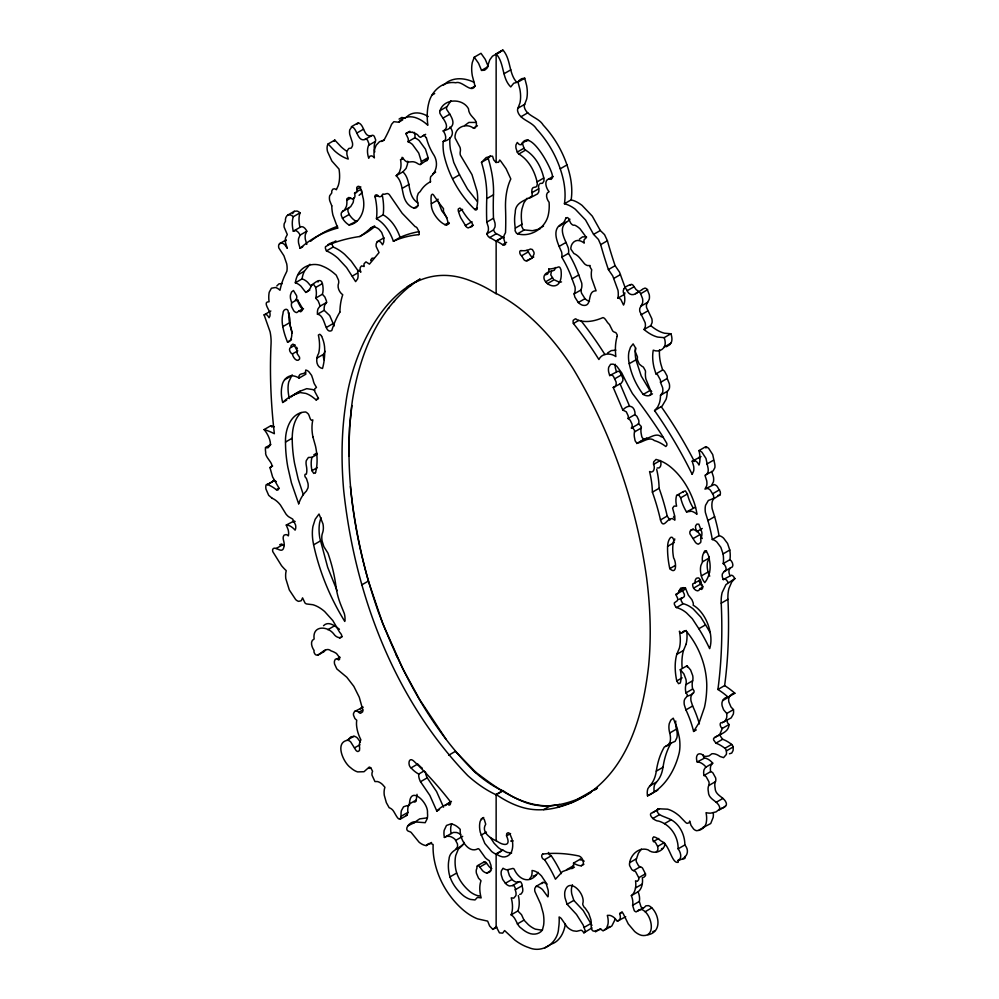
<?xml version="1.0" encoding="UTF-8"?>
<svg xmlns="http://www.w3.org/2000/svg" width="999" height="999" viewBox="0 0 999 999"><rect width="100%" height="100%" fill="white"/><g stroke="black" fill="none" stroke-linecap="round" stroke-linejoin="round"><path stroke-width="1.5" d="M503.933 237.6A58.117 33.554 60 0 0 502.859 237.063L496.141 240.946L496.141 293.806A145.617 84.066 60 0 0 471.753 281.281C398.201 250.861 352.834 345.404 345.716 404.046A402.135 232.18 60 0 0 343.681 490.322C354.745 594.343 394.318 699.45 467.769 775.599A108.966 62.912 60 0 0 496.141 794.804L502.859 790.908A108.966 62.912 60 0 1 474.488 771.703C429.857 727.522 400.399 669.917 378.284 611.75C354.757 544.243 342.532 471.441 352.447 400.162C359.79 353.933 378.883 305.107 419.992 279.033M729.47 753.783L731.73 753.059L733.029 750.624A10.527 6.081 60 0 0 733.054 747.027A2.66 1.536 60 0 0 731.618 744.392A36.076 20.829 60 0 0 722.652 739.26L715.921 743.144L713.673 740.034A3.696 2.135 60 0 1 713.723 738.224L719.655 734.727L722.327 728.408C720.104 727.547 718.805 721.565 722.327 722.614L725.024 721.241L726.585 718.019A15.41 8.904 60 0 0 726.735 713.486L723.576 709.752L722.177 706.006A9.765 5.632 60 0 1 722.027 702.447L722.639 700.624A18.619 10.752 60 0 1 728.146 697.102L734.889 693.269A69.605 40.185 60 0 0 724.637 685.589A547.377 316.034 60 0 0 727.934 599.313A45.142 26.061 60 0 1 728.87 588.661L731.693 582.055L734.889 578.571L733.341 576.298A3.996 2.31 60 0 0 731.468 575.224L723.201 579.582L722.389 577.047A8.229 4.745 60 0 1 722.364 573.938L723.963 571.653C727.984 571.228 725.749 564.91 723.201 563.586A31.918 18.432 60 0 0 723.064 553.908L720.853 547.352L716.882 542.032A10.614 6.131 60 0 0 713.423 539.835L712.299 539.522A122.777 70.879 60 0 0 707.904 520.579L705.406 512.537A21.154 12.213 60 0 1 705.569 505.257L708.353 500.462L713.461 498.526A6.181 3.571 60 0 0 713.461 495.379L710.364 490.147A6.531 3.771 60 0 0 707.442 488.449L704.969 489.098L706.705 485.701A14.523 8.392 60 0 0 706.705 480.744L704.969 475.337L707.03 474.2L708.116 471.578A11.176 6.456 60 0 0 708.029 467.969L705.981 458.466L701.997 452.272A7.817 4.52 60 0 0 698.975 450.586A27.81 16.059 60 0 1 698.963 465.059C698.014 462.674 694.929 458.928 692.207 461.163L693.668 466.258A15.335 8.854 60 0 1 693.668 470.916L692.207 474.313M706.318 474.562L713.149 470.879L714.847 467.694A11.176 6.456 60 0 0 714.76 464.085L712.712 454.582L708.728 448.401A7.817 4.52 60 0 0 705.694 446.703L698.975 450.586M298.664 503.783L291.446 482.917L287.837 467.207A128.784 74.363 60 0 1 285.502 442.07C284.99 429.62 290.859 412.25 305.569 411.988A4.92 2.847 60 0 1 307.305 413.087C310.027 414.135 309.54 422.227 312.849 419.905A43.007 24.825 60 0 0 312.887 436.825M303.334 494.73L298.164 479.033L294.555 463.324A128.784 74.363 60 0 1 292.232 438.186C292.295 429.046 294.23 419.031 301.149 412.5M403.246 158.229L400.562 159.778A25.637 14.798 60 0 1 400.686 168.269L399.375 172.29L396.191 175.749C404.87 184.003 400.099 197.927 409.54 205.607A11.426 6.593 60 0 0 413.998 208.042L415.971 207.879L417.432 206.556L418.156 204.233L417.42 201.436A15.297 8.829 60 0 1 417.27 196.266L418.306 193.294L420.229 191.508A69.231 39.972 60 0 1 430.507 181.768M396.191 175.749L402.909 171.865C411.588 180.12 406.818 194.043 416.258 201.723A11.426 6.593 60 0 0 417.744 202.859M348.826 456.343L349.513 427.485L351.86 405.619M726.922 719.655L727.497 722.789L729.045 724.537C728.721 732.504 720.029 734.053 714.672 737.399M635.489 887.936A26.074 15.047 60 0 1 631.368 895.678L631.967 897.339A14.723 8.504 60 0 1 632.592 905.319L634.278 910.663A3.534 2.035 60 0 0 636.251 911.875L639.123 909.739L641.62 909.515A7.555 4.358 60 0 1 644.405 911.1C652.022 916.707 656.106 937.699 641.683 935.389A19.618 11.326 60 0 1 634.652 931.493L628.259 923.925L623.039 913.261A3.347 1.936 60 0 0 621.39 912.324L619.68 913.598L620.192 915.546A8.616 4.97 60 0 1 620.242 918.231L619.442 920.204L617.32 921.128L614.922 918.356A11.901 6.868 60 0 0 609.74 915.359L607.33 915.371L607.767 917.219A20.417 11.788 60 0 1 608.004 924.112L606.643 928.083L603.096 930.906A8.404 4.845 60 0 0 599.987 929.207C595.367 930.818 591.445 934.003 591.108 925.574A17.832 10.302 60 0 0 590.871 919.629L588.698 913.311L585.064 907.916A2.585 1.486 60 0 1 584.153 907.254L582.879 904.869A3.759 2.173 60 0 1 582.779 903.608C585.913 893.581 568.456 875.923 564.822 891.87A19.268 11.126 60 0 0 565.034 897.864L567.095 904.27L576.498 914.435L583.179 925.012L585.364 931.243L583.916 932.829L582.567 931.105A3.996 2.31 60 0 0 581.031 930.219L576.673 931.293L573.239 930.831A17.008 9.815 60 0 1 567.245 927.134L561.188 918.406A9.628 5.557 60 0 0 559.128 916.945A61.239 35.352 60 0 1 558.616 927.996C558.054 942.769 542.694 953.72 528.733 947.576A52.91 30.544 60 0 1 514.76 940.009L504.607 930.569L502.659 933.141L499.45 932.866L496.141 926.51M642.332 877.584A23.589 13.624 60 0 1 642.245 884.078A26.074 15.047 60 0 1 638.099 891.807L638.698 893.456A14.723 8.504 60 0 1 639.323 901.435L640.996 906.78A3.534 2.035 60 0 0 642.981 907.991M565.334 924.112C564.123 932.317 559.902 941.245 551.523 944.067M693.593 731.455A72.153 41.658 60 0 0 685.938 709.889L684.315 704.857A13.674 7.892 60 0 1 684.315 700.237C684.814 697.215 689.959 696.228 685.913 692.919A19.056 11.001 60 0 1 685.913 684.64L686.151 683.491A12.65 7.305 60 0 0 685.976 679.482L683.878 673.888L680.307 669.655L687.025 665.771L690.609 670.004L692.707 675.611A12.65 7.305 60 0 1 692.869 679.607L692.644 680.756A19.056 11.001 60 0 0 692.644 689.035C697.24 692.931 690.209 695.117 687.262 696.278M522.252 143.107C530.756 129.196 551.935 168.856 552.397 175.787A5.507 3.172 60 0 1 552.385 177.859L551.136 179.37L549.1 178.796C543.456 180.344 546.241 188.599 549.1 191.733C544.68 193.219 546.878 199.65 549.1 202.298A51.598 29.795 60 0 1 548.538 213.699C546.441 227.435 531.106 237.812 517.569 233.791A2.685 1.548 60 0 1 516.296 232.967L515.072 230.732L515.297 228.134A46.191 26.673 60 0 1 515.222 212.887C514.897 201.823 526.011 200.637 531.918 196.066A8.292 4.795 60 0 0 531.992 192.645A8.379 4.833 60 0 1 532.242 188.724C533.004 186.139 536.913 188.461 537.1 185.127A7.867 4.545 60 0 0 537.062 181.893C534.565 170.929 528.683 160.002 518.856 153.996A3.147 1.823 60 0 1 517.282 152.085L516.021 148.289A9.94 5.732 60 0 1 516.021 144.805L517.27 142.457L519.205 144.493L521.153 144.743L522.252 143.107L527.634 139.997M656.068 852.372L657.704 850.236A8.417 4.858 60 0 0 657.829 847.477L657.642 846.44L664.36 842.557L664.547 843.593A8.417 4.858 60 0 1 664.422 846.353C661.35 852.284 653.271 854.295 648.051 849.824C639.023 846.702 630.631 854.595 629.545 863.286A5.919 3.422 60 0 0 629.67 865.696L631.768 869.542A4.058 2.335 60 0 0 633.541 870.616A5.282 3.047 60 0 1 635.764 871.927L638.736 877.721A5.619 3.247 60 0 1 638.736 879.595L637.362 881.293L635.526 880.818A23.589 13.624 60 0 1 635.526 887.961L642.245 884.078M641.333 849.125L638.373 853.296L636.276 859.402A5.919 3.422 60 0 0 636.388 861.812L638.486 865.658A4.058 2.335 60 0 0 640.272 866.745A5.282 3.047 60 0 1 642.494 868.044L645.466 873.838A5.619 3.247 60 0 1 645.454 875.711L643.656 877.459M675.811 594.505L677.946 593.394A11.326 6.543 60 0 0 679.158 590.821L680.694 588.124L683.416 587.649A7.293 4.208 60 0 1 685.776 588.886L688.311 595.104L691.957 599.762L693.194 602.909A6.244 3.609 60 0 1 693.181 605.257A21.079 12.163 60 0 1 697.414 608.279C704.37 614.597 708.491 623.538 710.252 632.667A36.501 21.066 60 0 1 710.127 646.952L709.627 648.626A108.516 62.65 60 0 0 698.825 628.733L692.27 618.668L686.475 612.837A28.159 16.259 60 0 0 678.371 608.166L675.961 607.267L674.45 604.545A4.146 2.398 60 0 1 674.375 602.822L677.497 600.586A5.557 3.209 60 0 0 677.547 598.026L675.811 594.505L684.665 589.522A11.326 6.543 60 0 0 685.589 587.936M686.113 644.193L683.491 650.474A60.527 34.94 60 0 0 682.092 667.469M320.954 517.619L319.63 522.627A48.701 28.122 60 0 0 319.742 537.687L327.684 567.332L337.05 590.659M702.522 587.25L699.837 588.798C698.476 593.468 692.931 589.085 692.769 585.901A4.583 2.647 60 0 1 692.794 583.866L700.586 579.895M474.712 209.403A2.685 1.548 60 0 0 475.986 210.04L477.197 209.203L476.985 206.368A46.191 26.673 60 0 0 477.06 191.209L471.978 174.613L460.364 155.107A8.292 4.795 60 0 1 460.277 151.598A8.379 4.833 60 0 0 460.039 147.39L455.169 138.174A7.867 4.545 60 0 1 455.219 134.99C456.518 126.536 466.82 123.014 473.414 128.109A3.147 1.823 60 0 0 475 128.022L476.261 125.687A9.94 5.732 60 0 0 476.261 122.203C474.45 117.457 468.818 115.559 468.456 108.704C462.537 97.84 443.331 98.377 439.872 111.176A5.507 3.172 60 0 0 439.897 113.274C442.357 118.357 451.248 126.823 443.181 130.944C445.404 133.579 447.589 140.01 443.181 141.496A51.598 29.795 60 0 0 443.731 153.534C448.101 174.575 459.328 194.418 474.712 209.403L477.397 207.842M450.899 100.712L446.603 107.293A5.507 3.172 60 0 0 446.615 109.39C452.422 118.019 458.716 126.823 443.181 130.944M418.881 234.653L419.093 234.016A5.844 3.372 60 0 0 419.018 231.593L416.908 227.672A3.996 2.31 60 0 0 415.097 226.623L402.16 213.249L389.31 194.58A4.558 2.622 60 0 0 387.537 193.556L385.989 193.744A8.716 5.032 60 0 1 382.879 193.993L381.755 196.266L379.62 196.753A5.719 3.297 60 0 1 377.11 195.292A2.048 1.186 60 0 0 376.223 194.768L375.137 195.379A2.985 1.723 60 0 0 375.1 196.903A59.977 34.628 60 0 1 376.436 218.706C384.84 223.526 390.247 232.28 393.381 241.221A226.748 130.919 60 0 1 418.881 234.628M657.642 846.44L655.494 842.569A3.946 2.273 60 0 0 653.771 841.595L652.809 840.047A4.558 2.635 60 0 1 652.797 837.961L653.733 836.825L655.769 837.499A25.837 14.91 60 0 1 661.226 841.158C669.455 843.656 671.503 863.898 678.159 862.324A3.809 2.198 60 0 0 678.134 860.314C682.692 858.441 680.431 851.797 678.134 848.825C678.358 836.588 670.491 824.55 658.566 821.066C654.582 821.315 646.553 813.748 652.709 812.574L659.415 808.815L667.644 809.19A33.691 19.456 60 0 1 679.432 816.021L685.564 822.352A4.096 2.373 60 0 0 687.25 823.351L689.098 822.764L689.697 821.041L691.021 825.399L693.593 828.995A6.756 3.896 60 0 0 696.64 830.693C701.648 830.469 706.281 826.548 706.468 821.19A24.813 14.323 60 0 0 706.418 814.922L706.043 812.674A35.976 20.779 60 0 0 710.751 813.136L716.071 811.887L719.492 809.178A5.257 3.034 60 0 0 719.542 806.83C717.494 800.599 708.391 799.625 708.378 791.745A12.275 7.093 60 0 1 708.291 786.85L708.978 784.764A7.305 4.221 60 0 0 708.89 781.717L706.218 776.81A4.995 2.885 60 0 0 703.945 775.511A13.024 7.517 60 0 1 704.12 769.555L705.519 767.382L712.724 763.149L712.025 762.374A13.536 7.817 60 0 0 704.607 758.079L697.19 761.95L696.753 760.389A9.54 5.507 60 0 1 696.765 756.168C697.577 752.472 702.247 753.546 703.808 756.068A18.082 10.44 60 0 0 706.156 756.418L709.003 755.906L711.9 753.745A17.632 10.177 60 0 1 720.029 756.48L723.576 757.629L726.31 754.507A10.527 6.081 60 0 0 726.335 750.911A2.66 1.536 60 0 0 724.899 748.276A36.076 20.829 60 0 0 715.921 743.144M719.692 809.003L723.763 807.504L726.223 805.306A5.257 3.034 60 0 0 726.261 802.959C724.213 796.715 715.109 795.753 715.097 787.861A12.275 7.093 60 0 1 715.022 782.979L715.696 780.881A7.305 4.221 60 0 0 715.609 777.834L712.936 772.939A4.995 2.885 60 0 0 710.664 771.628L703.945 775.511M680.307 669.655A30.37 17.532 60 0 1 680.307 682.991L678.533 683.678L676.76 680.956A60.527 34.94 60 0 1 676.773 654.357L679.395 648.076A43.007 24.825 60 0 0 679.432 631.193C680.918 636.288 682.442 630.606 684.964 630.769A4.92 2.847 60 0 1 686.713 631.693C699.025 646.49 706.355 665.646 706.78 684.939A128.784 74.363 60 0 1 704.445 707.392L699.275 722.377L693.618 731.455L696.303 729.907M290.934 339.285L291.258 338.274A21.653 12.5 60 0 0 291.396 329.483L289.772 323.901A18.057 10.427 60 0 0 288.674 313.936L288.311 312.987C288.848 307.38 282.717 308.516 282.954 313.811A30.832 17.795 60 0 0 282.804 326.648A52.31 30.207 60 0 0 287.475 342.008L291.521 339.672M417.02 794.33L416.221 800.037A3.759 2.173 60 0 1 416.121 801.173L414.847 802.097A2.585 1.486 60 0 1 413.936 801.697M321.628 336.313L320.529 334.802A2.385 1.374 60 0 0 319.555 334.315L318.381 335.065A43.207 24.95 60 0 1 318.656 353.359C315.584 358.216 315.709 367.145 322.502 368.494A84.191 48.614 60 0 0 324.675 348.726A23.851 13.774 60 0 0 321.653 336.313M324.912 351.161L323.251 356.119L323.913 359.715M547.165 884.065A13.961 8.067 60 0 0 544.03 882.567L543.019 882.354L536.288 886.238L534.902 888.173A7.892 4.558 60 0 0 534.902 891.483L540.659 904.033L543.269 913.486A38.187 22.04 60 0 1 543.618 925.174L542.407 930.044C539.323 934.315 533.316 935.126 528.708 933.054A24.925 14.386 60 0 1 521.69 928.595C516.321 925.399 516.533 918.006 511.126 914.847L511.525 913.723A30.445 17.582 60 0 0 511.251 897.839L513.748 898.163L515.834 895.678A9.478 5.47 60 0 0 515.934 892.269L515.272 889.722A3.172 1.823 60 0 0 515.309 888.248L514.31 886.213A2.173 1.261 60 0 0 513.161 885.476L509.715 886.001A9.003 5.195 60 0 1 505.931 883.903L502.697 879.47L501.261 874.924A11.476 6.631 60 0 1 501.386 870.841L503.046 868.243A14.161 8.167 60 0 0 507.08 869.879L512.937 868.431A2.897 1.673 60 0 1 514.185 869.155C518.943 879.957 529.857 884.552 537.837 872.989A16.908 9.765 60 0 0 538.111 872.339M511.126 914.847L517.844 910.963L518.256 909.839A30.445 17.582 60 0 0 518.356 895.554M402.722 119.88L398.688 122.215L393.843 121.691L391.596 124.263A310.227 179.108 60 0 1 383.878 140.31L379.52 141.658L376.161 145.23L374.288 149.962A23.826 13.761 60 0 0 374.388 157.904L373.239 156.743A4.908 2.835 60 0 0 371.428 155.869L369.88 156.181L368.731 158.292L368.044 155.819A18.894 10.902 60 0 1 368.044 146.915L369.031 143.968L367.532 140.147A2.985 1.723 60 0 0 365.846 139.136C358.666 142.607 357.517 132.093 354.033 128.234A5.607 3.234 60 0 0 351.873 126.848L349.75 129.845A13.287 7.68 60 0 0 349.75 134.39L352.447 142.77A9.153 5.282 60 0 1 352.447 145.904L351.348 148.052L348.751 148.501L347.165 150.924A11.189 6.456 60 0 0 346.965 154.745L348.214 159.041A38.212 22.065 60 0 1 334.54 150.837L328.097 143.956L334.815 140.085L341.258 146.953A38.212 22.065 60 0 0 346.366 150.974M374.775 151.935A18.894 10.902 60 0 1 374.775 143.044L375.749 140.085L374.25 136.276A2.985 1.723 60 0 0 372.565 135.252L364.897 139.423M572.439 884.752L571.54 887.986A19.268 11.126 60 0 0 571.765 893.98L573.813 900.386L583.229 910.551L591.957 925.399M451.748 823.663L450.886 826.485A19.53 11.276 60 0 0 450.824 831.68L451.136 833.566L444.405 837.449L444.093 835.564A19.53 11.276 60 0 1 444.168 830.369L446.478 825.461L450.799 823.925A16.658 9.615 60 0 1 460.239 829.37A16.908 9.765 60 0 0 461.163 836.837C463.161 843.755 470.254 853.196 478.096 848.663A2.897 1.673 60 0 1 479.333 849.387L485.202 857.604A14.161 8.167 60 0 0 489.235 860.626L490.896 865.122A11.476 6.631 60 0 1 491.021 869.355L489.585 872.252L486.351 872.951A9.003 5.195 60 0 1 482.554 870.666L479.108 866.17A2.173 1.261 60 0 0 477.972 865.584L476.96 866.458A3.172 1.823 60 0 0 477.01 867.994L476.336 869.754A9.478 5.47 60 0 0 476.436 873.288L478.521 878.171L481.031 880.743A30.445 17.582 60 0 0 480.756 896.303L481.156 897.901L477.46 897.377L475.012 899.949L470.579 899.437A24.925 14.386 60 0 1 463.561 895.791C455.994 889.535 449.762 880.668 448.663 870.716A38.187 22.04 60 0 1 449.001 859.415C449.313 850.261 459.715 848.85 464.098 843.193A7.892 4.558 60 0 0 464.248 842.457M332.38 242.37L332.23 242.769A4.57 2.647 60 0 0 332.23 244.83L333.167 247.028A40.759 23.539 60 0 1 344.68 254.37L351.236 261.114L358.379 271.228M483.691 862.574L484.69 861.7A2.173 1.261 60 0 1 485.839 862.287L489.285 866.782A9.003 5.195 60 0 0 491.808 868.606M315.509 472.739L313.736 473.414L311.975 470.691A30.37 17.532 60 0 1 311.975 457.355L317.345 454.245M409.403 805.057L408.129 805.981A2.585 1.486 60 0 1 407.217 805.581L403.571 806.78L401.411 810.601A17.832 10.302 60 0 0 401.173 816.258C399.15 824.662 394.88 811.762 392.282 809.64A8.404 4.845 60 0 0 389.185 807.754L386.351 802.659L384.278 795.279A20.417 11.788 60 0 1 384.515 788.673L384.94 787.312L382.542 784.54A11.901 6.868 60 0 0 377.347 781.543L374.95 781.555L372.04 775.274A8.616 4.97 60 0 1 372.09 772.652L372.59 771.29L370.891 768.044A3.347 1.936 60 0 0 369.23 767.07L364.023 771.715L357.63 771.902A19.618 11.326 60 0 1 350.599 767.669C343.231 762.549 334.328 742.045 347.864 740.247A7.555 4.358 60 0 1 350.661 741.882L356.019 750.436A3.534 2.035 60 0 0 358.004 751.51L359.465 750.574L359.665 748.101A14.723 8.504 60 0 1 360.302 740.846L360.926 739.872A26.074 15.047 60 0 1 356.793 727.384A23.589 13.624 60 0 1 356.755 720.229L354.92 718.581L353.546 715.296A5.619 3.247 60 0 1 353.534 713.411L354.608 711.45L363.236 707.167M334.253 141.234L334.815 140.085M516.658 82.23C508.541 73.127 511.101 59.203 502.859 49.95L496.141 53.834C504.657 63.324 501.635 78.009 510.751 86.938L513.723 83.242L518.006 82.093L519.942 89.51A36.938 21.329 60 0 1 519.942 102.984L517.757 108.754A6.294 3.634 60 0 0 517.619 111.014C519.755 120.142 532.042 121.229 536.538 129.033C549.974 143.506 559.49 161.701 563.611 181.031A65.909 38.049 60 0 1 564.423 203.746L567.107 204.57A34.091 19.68 60 0 1 575.312 209.241L585.576 220.03L593.581 234.39L598.426 239.448L600.686 244.63A310.227 179.108 60 0 0 608.391 269.58L612.749 275.961L617.994 290.322A23.826 13.761 60 0 1 617.894 298.139L619.043 298.314A4.908 2.835 60 0 1 620.841 299.513L623.538 305.045L624.238 303.384A18.894 10.902 60 0 0 624.225 294.48C620.928 289.073 626.423 285.564 631.468 284.428A2.985 1.723 60 0 1 633.154 285.352L636.101 289.61L638.486 291.258M519.293 80.32L521.753 78.671L524.725 78.209L526.66 85.627A36.938 21.329 60 0 1 526.66 99.113L524.475 104.87A6.294 3.634 60 0 0 524.338 107.143C526.473 116.259 538.761 117.345 543.256 125.15C556.693 139.623 566.208 157.83 570.329 177.148A65.909 38.049 60 0 1 571.141 199.862L564.423 203.746M360.427 708.915L361.738 707.317M730.843 694.904A18.619 10.752 60 0 0 729.395 696.79L728.746 698.576A9.765 5.632 60 0 0 728.908 702.122L730.993 706.992L733.466 709.602A15.41 8.904 60 0 1 733.316 714.135L731.168 717.894L722.327 722.614M585.963 795.341C566.895 804.907 543.631 810.164 523.214 801.548A108.554 62.675 60 0 1 502.859 790.559L496.141 794.442L496.141 840.846C489.96 837.936 480.919 831.867 485.726 824.212L484.24 819.342A3.172 1.836 60 0 0 482.417 818.256L480.219 821.141A24.063 13.899 60 0 0 480.232 832.142L484.852 843.493L491.633 851.473A18.444 10.652 60 0 0 496.141 854.195L501.523 851.098M305.781 292.445A29.133 16.821 60 0 0 311.551 285.052L313.636 284.378L315.684 287.462A21.928 12.662 60 0 1 315.672 298.127L318.169 300.936L319.68 304.757L319.88 306.293L318.082 308.753A15.422 8.904 60 0 0 317.47 314.21C325.811 315.284 324.338 334.54 331.793 330.519A161.413 93.194 60 0 1 339.885 312.1M652.397 492.17A161.413 93.194 60 0 1 660.476 519.942C664.085 531.468 668.056 513.536 674.812 520.167A15.422 8.904 60 0 0 674.188 513.998L672.602 508.166L674.1 506.093L676.598 506.156A21.928 12.662 60 0 1 676.598 495.492L678.646 494.767L680.694 497.852A29.133 16.821 60 0 0 686.5 511.9L691.408 511.238A14.585 8.417 60 0 1 696.952 514.323A43.244 24.975 60 0 0 694.542 503.733C689.697 489.285 681.53 475.512 669.405 466.034A41.633 24.038 60 0 0 658.816 460.252L656.043 459.428L653.796 461.713A8.841 5.107 60 0 0 653.583 464.398C655.294 467.295 653.933 473.913 649.55 471.54A78.284 45.205 60 0 1 652.372 492.17L659.115 488.299A161.413 93.194 60 0 1 667.207 516.058L669.892 520.117M683.116 492.345A21.928 12.662 60 0 1 683.328 491.608L685.364 490.884L687.412 493.968A29.133 16.821 60 0 0 693.219 508.016M292.582 213.574L294.305 211.301L297.003 211.039A7.817 4.52 60 0 1 300.025 212.837A27.81 16.059 60 0 0 300.037 227.322L293.306 231.206A27.81 16.059 60 0 1 293.306 216.721A7.817 4.52 60 0 0 290.272 214.922C286.663 213.861 284.915 218.306 285.489 221.204L284.24 223.639A11.176 6.456 60 0 0 284.153 227.16L287.3 234.54L285.564 237.937A14.523 8.392 60 0 0 285.564 242.907L287.3 248.314L284.84 244.817A6.531 3.771 60 0 0 281.905 243.119L279.97 243.394L278.821 244.78A6.181 3.571 60 0 0 278.821 247.939L283.928 255.769L286.701 263.786A21.154 12.213 60 0 1 286.863 271.241L284.378 276.411A122.777 70.879 60 0 0 279.982 290.272L278.846 289.273A10.614 6.131 60 0 0 275.399 287.5L271.428 288.224L269.218 292.232A31.918 18.432 60 0 0 269.081 301.748C262.4 301.636 269.343 309.727 269.917 313.074A8.229 4.745 60 0 1 269.88 316.146L269.081 317.744L267.532 315.484A3.996 2.31 60 0 0 265.659 314.41L264.111 314.885L270.117 331.905A45.142 26.061 60 0 1 271.066 343.656A547.377 316.034 60 0 0 274.363 433.741A69.605 40.185 60 0 0 264.111 429.595L270.841 425.711A69.605 40.185 60 0 1 274.226 426.798M426.361 137.825L423.963 135.102L420.629 137.325A4.421 2.547 60 0 1 419.006 136.476L417.52 134.74A17.92 10.352 60 0 0 412.212 132.293M565.921 218.057C569.23 215.509 569.38 222.914 571.653 224.163A4.421 2.547 60 0 0 573.276 225.187L574.75 225.175A17.92 10.352 60 0 1 580.057 228.846L586.438 237.5L584.153 239.698A7.642 4.408 60 0 0 584.24 243.107A14.685 8.479 60 0 0 579.807 240.759C575.349 239.186 571.278 243.244 570.904 247.527A4.933 2.847 60 0 0 570.941 249.226L573.901 253.509A14.198 8.192 60 0 1 580.082 258.329L584.577 263.873A8.816 5.095 60 0 0 587.499 265.559L590.172 265.547A3.659 2.11 60 0 0 590.247 267.395L591.72 269.805A25.637 14.798 60 0 0 591.595 278.134L596.091 290.809C586.276 290.734 593.131 307.267 582.742 305.257A11.426 6.593 60 0 1 578.284 302.535L574.85 297.09L574.113 293.931L574.862 291.983A15.297 8.829 60 0 0 575.012 286.988L572.052 278.821A69.231 39.972 60 0 0 561.775 257.205A13.087 7.555 60 0 0 561.575 251.898C556.967 241.87 549.65 226.373 566.033 222.34C557.792 229.37 565.596 240.085 568.294 248.014A13.087 7.555 60 0 1 568.481 253.334A69.231 39.972 60 0 1 578.746 274.937L581.73 283.104A15.297 8.829 60 0 1 581.58 288.099L580.844 290.047L581.568 293.207L585.002 298.664A11.426 6.593 60 0 0 589.46 301.373M408.991 804.507L408.129 806.717A17.832 10.302 60 0 0 407.892 812.387L407.08 815.221L400.362 819.093M474.275 57.193L478.546 63.274L481.53 70.417L488.249 66.533L485.277 59.391L480.994 53.309L474.275 57.193L472.34 62.375A36.938 21.329 60 0 0 472.34 75.862L474.525 84.141A6.294 3.634 60 0 1 474.662 86.563C470.891 93.269 461.925 80.332 455.744 82.742C442.769 80.744 431.243 91.259 428.671 103.471A65.909 38.049 60 0 0 427.859 125.25L425.162 122.964A34.091 19.68 60 0 0 416.958 118.169C410.801 115.509 402.872 116.621 398.688 122.215M539.173 184.428L538.961 184.84A8.379 4.833 60 0 0 538.723 188.774A8.292 4.795 60 0 1 538.636 192.195L537.512 193.906L529.47 198.202M413.773 822.876L419.667 818.88L427.06 817.894M591.957 927.896L583.916 932.829M624.25 288.374L624.75 288.311A2.985 1.723 60 0 1 626.435 289.235C628.87 296.204 634.215 295.692 638.249 291.97A5.607 3.234 60 0 1 640.396 293.082L642.532 298.526A13.287 7.68 60 0 1 642.532 303.084L639.822 308.341A9.153 5.282 60 0 0 639.822 311.476L645.117 322.602A11.189 6.456 60 0 1 645.317 326.648L644.068 329.508A38.212 22.065 60 0 0 657.742 337.088L664.185 337.65L670.903 333.778L671.465 335.577A12.288 7.093 60 0 1 671.465 342.033L669.592 344.817L666.233 346.778M527.022 198.277L523.876 202.909L521.94 209.003A46.191 26.673 60 0 0 522.015 224.251L521.678 226.224L523.014 229.083A2.685 1.548 60 0 0 524.288 229.92L532.517 230.707L539.935 228.871M328.097 143.956L327.535 145.117A12.288 7.093 60 0 0 327.535 151.573L331.843 160.989L339.023 169.093A41.646 24.038 60 0 1 338.236 185.639L336.363 189.748A4.87 2.81 60 0 0 334.515 188.799L332.929 189.098L331.93 190.584A7.118 4.108 60 0 0 331.78 192.919L329.695 195.742A11.501 6.643 60 0 0 329.695 200.612L331.78 205.856M692.17 474.325A273.689 158.017 60 0 0 654.582 410.639L657.729 406.98L659.377 403.184A37.8 21.828 60 0 0 660.501 395.292L662.587 392.457A11.501 6.643 60 0 0 662.587 387.587L660.501 382.355A7.118 4.108 60 0 0 660.339 379.845L657.754 375.075A4.87 2.81 60 0 0 655.918 373.888L654.045 367.62A41.646 24.038 60 0 1 653.271 350.174C657.454 352.135 663.074 350.399 664.747 345.916A12.288 7.093 60 0 0 664.747 339.46L664.185 337.65M541.845 883.64L543.019 882.354M713.885 497.814L712.299 501.386A21.154 12.213 60 0 0 712.137 508.653L714.622 516.695A122.777 70.879 60 0 1 719.018 535.639L720.154 535.951A10.614 6.131 60 0 1 723.601 538.161L727.572 543.468L729.782 550.024A31.918 18.432 60 0 1 729.919 559.702C732.479 561.026 734.702 567.345 730.681 567.782L723.963 571.653M394.593 300.999L393.643 302.123M298.926 311.039L296.778 312.587A4.945 2.847 60 0 1 293.768 310.814L291.658 306.78A7.155 4.133 60 0 1 291.683 302.822L290.547 298.751A13.399 7.73 60 0 1 290.472 294.967L291.496 292.07L293.456 290.497L296.616 295.716A6.668 3.846 60 0 1 296.603 298.514L295.404 300.15A7.567 4.371 60 0 1 298.863 302.16L302.322 308.067A5.42 3.122 60 0 1 302.285 310.402L300.699 311.788L298.926 311.039L302.959 308.716M309.79 290.072L305.756 292.395L300.874 286.114A14.585 8.417 60 0 0 295.329 282.792A43.244 24.975 60 0 1 297.727 274.975C301.91 265.522 313.773 261.95 322.877 266.321A41.633 24.038 60 0 1 333.454 272.764L336.238 275.15L338.486 280.02A8.841 5.107 60 0 1 338.686 282.942C336.913 287.1 339.198 292.257 342.732 294.755A78.284 45.205 60 0 0 339.897 312.113M295.329 282.792L302.048 278.908A43.244 24.975 60 0 1 304.458 271.104L309.99 264.285M713.086 499.263L720.179 494.642A6.181 3.571 60 0 0 720.179 491.496L717.095 486.263A6.531 3.771 60 0 0 714.16 484.565L706.318 488.324M357.093 124.176L358.604 122.977A5.607 3.234 60 0 1 360.751 124.351C364.31 127.884 364.81 137.837 371.628 135.539M305.719 372.377A6.244 3.609 60 0 0 305.819 374.2L299.101 378.084A21.079 12.163 60 0 0 294.867 376.223C288.511 374.013 282.867 379.807 282.03 385.776A36.501 21.066 60 0 0 282.143 400.212L282.655 402.472L286.688 400.137M292.17 374.8L288.748 381.905A36.501 21.066 60 0 0 288.873 396.328L289.373 398.589M470.679 226.723L468.281 227.922A4.833 2.785 60 0 1 466.196 226.723L460.751 217.794A28.022 16.171 60 0 1 458.566 211.688L458.329 210.939A4.058 2.335 60 0 1 458.366 208.916L459.915 208.042L461.888 209.815A36.963 21.341 60 0 0 470.529 221.416C472.564 222.128 473.838 227.497 470.679 226.723L473.364 225.175M496.141 53.834L496.141 162.625L493.756 159.915L492.557 156.206L491.408 156.181L486.188 157.555L481.468 162.362L488.186 158.479L490.309 155.669M631.43 428.059L632.055 426.748A6.631 3.821 60 0 0 631.98 423.951L630.157 420.167L628.096 418.519A6.481 3.734 60 0 0 628.121 415.709L626.298 411.813L622.827 410.065L613.236 387.462L621.228 383.291L622.764 380.869A8.716 5.032 60 0 0 622.764 377.947L620.079 372.352A4.408 2.547 60 0 0 618.081 371.203L609.677 375.549L608.616 371.728A12.662 7.318 60 0 1 608.741 367.157L610.601 364.273L613.086 364.16A11.114 6.419 60 0 1 616.883 366.333L621.74 372.902A211.239 121.953 60 0 0 632.454 393.556A383.891 221.641 60 0 1 661.75 434.902L666.77 443.319A4.57 2.647 60 0 1 666.77 445.392L665.834 446.516A40.759 23.539 60 0 0 654.32 440.559C647.34 434.24 635.901 449.962 634.677 438.499A13.974 8.067 60 0 1 634.527 431.918A3.197 1.848 60 0 0 634.452 430.294L632.854 427.959L631.43 428.059L638.786 423.863L641.183 426.411A3.197 1.848 60 0 1 641.246 428.034A13.974 8.067 60 0 0 641.395 434.615C642.632 446.078 654.058 430.357 661.051 436.675A40.759 23.539 60 0 1 663.324 437.425M638.161 424.175L638.773 422.877A6.631 3.821 60 0 0 638.698 420.079L636.887 416.283L634.815 414.635L628.096 418.519M706.655 551.061L703.608 553.159A18.057 10.427 60 0 0 702.522 561.85L700.873 565.546A21.653 12.5 60 0 0 701.011 574.5L701.348 575.899A10.402 6.006 60 0 0 704.77 582.604A52.31 30.207 60 0 0 709.465 572.627M276.773 285.989L279.008 283.828L282.118 283.616M388.486 308.441L389.048 307.605M415.084 821.827C410.052 821.203 402.51 830.144 409.715 831.668A3.996 2.31 60 0 1 411.251 832.554L419.043 842.157A17.008 9.815 60 0 0 425.037 845.379L426.198 845.579L428.546 843.631L431.081 843.631A9.628 5.557 60 0 1 433.154 844.567A61.239 35.352 60 0 0 433.666 856.205C436.613 877.06 447.589 896.602 463.548 910.289A52.91 30.544 60 0 0 477.522 918.855L487.662 921.128L489.622 925.961L492.819 929.382L496.853 927.047M300.025 227.322C302.747 225.087 305.819 228.846 306.793 231.231L300.062 235.115L298.601 238.511A15.335 8.854 60 0 0 298.601 243.169L300.062 248.252L302.759 246.703M306.793 231.231L305.332 234.628A15.335 8.854 60 0 0 305.332 239.285L306.793 244.38M630.232 285.202L630.968 284.503M644.068 329.508L650.786 325.624L652.035 322.764A11.189 6.456 60 0 0 651.835 318.718L646.553 307.592A9.153 5.282 60 0 1 646.553 304.458L649.25 299.2A13.287 7.68 60 0 0 649.25 294.643L647.127 289.198A5.607 3.234 60 0 0 644.967 288.099L642.432 289.198M696.877 531.58A7.567 4.371 60 0 0 693.406 529.595L691.358 529.845L689.959 531.518A5.42 3.122 60 0 0 689.997 533.891L695.491 542.432A4.945 2.847 60 0 0 698.501 544.143L700.624 542.532A7.155 4.133 60 0 0 700.599 538.561L701.735 535.801A13.399 7.73 60 0 0 701.798 532.105L698.825 524.188L696.852 524.113L695.666 525.761A6.668 3.846 60 0 0 695.679 528.571L696.877 531.58L702.26 528.483M518.294 81.556L518.768 80.907M673.376 517.307L674.55 515.959M279.695 544.742L281.606 543.98L284.041 545.579M348.901 738.848L351.036 736.75L354.595 736.363A7.555 4.358 60 0 1 357.38 737.999L360.389 742.032M295.155 521.49A13.536 7.817 60 0 0 293.706 521.203L286.276 525.062L288.162 529.745A13.024 7.517 60 0 1 288.336 535.914A4.995 2.885 60 0 0 286.064 534.59L284.141 535.102L283.391 536.413A7.305 4.221 60 0 0 283.304 539.348L283.978 542.232A12.275 7.093 60 0 1 283.903 547.027C282.305 554.994 275.262 545.054 272.739 549.225A5.257 3.034 60 0 0 272.777 551.623L281.531 565.684A35.976 20.779 60 0 0 286.238 570.654L285.851 572.464A24.813 14.323 60 0 0 285.814 578.683L289.298 589.934L295.642 599.525A6.756 3.896 60 0 0 298.676 601.348L301.261 600.724L302.572 597.877L305.02 603.021A4.096 2.373 60 0 0 306.705 603.97L312.849 604.72A33.691 19.456 60 0 1 324.638 611.513L332.854 620.629L339.573 632.13C345.829 638.723 337.262 639.547 333.703 633.865C327.285 625.674 312.113 625.299 314.136 639.023C309.59 640.908 311.85 647.552 314.136 650.511A3.809 2.198 60 0 0 314.123 652.497C317.557 661.188 324.126 644.842 331.056 650.898A25.837 14.91 60 0 1 336.513 653.521L339.485 657.429A4.558 2.635 60 0 1 339.473 659.49L338.511 659.939A3.946 2.273 60 0 0 336.788 658.915L335.314 659.24L334.453 661.126A8.417 4.858 60 0 0 334.578 664.035L336.825 668.93L346.803 677.235L353.833 686.35L359.265 697.227L362.724 709.59A5.919 3.422 60 0 1 362.612 711.862L360.514 713.286A4.058 2.335 60 0 1 358.728 712.312A5.282 3.047 60 0 0 356.506 711.051L355.02 711.201M323.339 651.76L325.624 649.949M330.532 244.031A383.891 221.641 60 0 1 359.815 236.488A211.239 121.953 60 0 0 370.542 228.222L372.739 227.085L375.399 227.26A11.114 6.419 60 0 1 379.195 229.458L381.68 232.455L383.529 237.475A12.662 7.318 60 0 1 383.666 242.195L382.592 244.792L380.919 242.395A4.408 2.547 60 0 0 378.921 241.234L377.247 241.696L376.236 243.719A8.716 5.032 60 0 0 376.236 246.653L379.033 252.597L369.455 264.123L365.984 261.875L364.148 263.649A6.481 3.734 60 0 0 364.185 266.496L361.513 265.909L360.302 267.457A6.631 3.821 60 0 0 360.227 270.167L360.839 272.19L359.028 270.279L357.817 270.929A3.197 1.848 60 0 0 357.754 272.477A13.974 8.067 60 0 1 357.605 278.883L355.619 281.631L346.578 267.57L337.949 258.254A40.759 23.539 60 0 0 326.436 250.899L325.512 248.714A4.57 2.647 60 0 1 325.512 246.653L335.901 240.909M383.529 238.361L383.966 237.812L377.247 241.696M313.823 454.82L316.783 453.109M644.105 907.691L645.854 905.856L648.339 905.631A7.555 4.358 60 0 1 651.136 907.229C659.39 914.547 662.162 932.017 647.964 934.827M579.358 239.248L582.467 236.888L586.525 236.875M692.644 693.169L691.033 696.353A13.674 7.892 60 0 0 691.033 700.973L692.644 706.006A72.153 41.658 60 0 1 699.375 723.938M399.051 119.081L401.823 117.445L405.419 118.332M493.481 194.768A340.684 196.703 60 0 0 493.481 218.257L494.942 222.852A12.45 7.18 60 0 1 494.942 227.06L493.481 229.957L494.717 232.243A3.984 2.298 60 0 0 496.403 233.679A58.117 33.554 60 0 1 502.859 237.412L496.141 241.283A58.117 33.554 60 0 0 489.672 237.562A3.984 2.298 60 0 1 487.999 236.114L486.763 233.841L488.224 230.931A12.45 7.18 60 0 0 488.224 226.723L486.763 222.14A340.684 196.703 60 0 1 486.763 198.651L493.481 194.768A92.145 53.197 60 0 0 488.211 158.479M528.571 140.247L526.448 140.859M657.817 808.641C654.982 814.535 663.411 816.195 667.245 818.044C678.358 821.69 684.914 833.666 684.864 844.954C690.371 851.51 686.463 858.865 678.134 860.314M711.7 485.214L713.436 481.818A14.523 8.392 60 0 0 713.436 476.86L711.7 471.453M662.999 767.282L656.281 771.166A52.56 30.345 60 0 1 651.173 784.265L647.964 788.473A17.22 9.94 60 0 0 647.502 795.853C664.697 788.124 675.024 770.391 679.258 752.672A48.701 28.122 60 0 0 679.37 737.737L677.097 727.896L673.251 718.181L670.791 720.142L669.293 723.526A19.768 11.414 60 0 0 669.33 731.293L670.142 734.864A18.144 10.477 60 0 1 670.142 741.633L668.431 745.217L664.347 746.977A118.157 68.219 60 0 0 656.306 771.178M662.974 767.269A52.56 30.345 60 0 1 657.891 780.381L654.695 784.59A17.22 9.94 60 0 0 654.22 791.97L647.489 795.853M464.622 125.587L468.856 122.44L476.148 122.427M682.529 590.621L684.278 594.155A5.557 3.209 60 0 1 684.215 596.703L681.093 598.95A4.146 2.398 60 0 0 681.181 600.661L682.679 603.384L685.089 604.283A28.159 16.259 60 0 1 693.194 608.953L700.786 617.095L705.544 624.862A108.516 62.65 60 0 1 710.314 632.929M498.426 53.059L501.873 50.637M551.423 271.116L550.774 274.925L553.384 278.996M410.052 286.363L411.713 284.802M730.244 568.044L729.083 570.054A8.229 4.745 60 0 0 729.12 573.164L729.919 575.699M529.57 878.883L531.106 876.872A16.908 9.765 60 0 0 532.042 870.491A16.658 9.615 60 0 1 541.483 875.936L545.791 882.442L548.114 890.034A19.53 11.276 60 0 1 548.176 895.304L547.864 896.84L542.507 889.572A13.961 8.067 60 0 0 537.3 886.45L536.288 886.238M383.591 140.472L384.39 139.748M607.529 353.022L611.276 350.599L615.834 350.162M323.526 625.686C328.571 620.604 335.052 626.011 339.448 629.283M734.889 578.571L725.936 584.627L722.152 592.544A45.142 26.061 60 0 0 721.216 603.196A547.377 316.034 60 0 1 717.919 689.472A69.605 40.185 60 0 1 728.159 697.152M293.306 231.206C296.016 228.971 299.101 232.717 300.062 235.115M692.207 461.163L701.036 456.58M721.003 733.653L720.454 734.34A3.696 2.135 60 0 0 720.404 736.151L722.652 739.26M443.256 85.327L445.03 83.804M566.533 869.754L573.576 865.646M311.588 285.102C314.548 283.167 320.904 276.835 322.402 283.579A21.928 12.662 60 0 1 322.402 294.243L324.9 297.065L326.398 300.886L326.611 302.41L324.812 304.87A15.422 8.904 60 0 0 324.2 310.327L317.47 314.21M723.201 579.582L724.75 579.108A3.996 2.31 60 0 1 726.61 580.182L728.159 582.442M407.942 825.786L415.771 821.99L425.187 822.689L427.235 818.656A19.268 11.126 60 0 0 427.46 812.911C428.683 802.984 410.002 784.44 409.503 803.908A3.759 2.173 60 0 1 409.403 805.057M542.707 854.045C540.422 855.256 542.245 859.527 544.542 859.689A75.587 43.644 60 0 1 555.444 879.207L562.437 871.603L572.639 867.781A10.727 6.194 60 0 0 573.538 863.074L580.269 859.202A22.952 13.249 60 0 0 584.178 861.15M407.13 116.496C411.551 112.363 418.281 112.075 423.688 114.286A34.091 19.68 60 0 1 428.246 116.558M492.819 929.382L496.141 926.847L496.141 853.845L502.859 849.974A18.444 10.652 60 0 0 507.367 852.447L511.638 853.009M609.677 375.549L611.363 375.087A4.408 2.547 60 0 1 613.361 376.236L616.046 381.83A8.716 5.032 60 0 1 616.046 384.752L615.034 386.788L613.236 387.462M712.724 763.149L710.838 765.671A13.024 7.517 60 0 0 710.664 771.64M587.25 794.505C629.108 766.42 643.219 713.298 648.601 666.021A402.135 232.18 60 0 0 646.565 577.385C636.113 503.646 611.176 431.68 572.652 367.882C558.366 345.829 541.221 325.399 520.529 309.091A145.617 84.066 60 0 0 496.141 293.456M595.067 789.834L597.24 788.261M444.405 837.449L446.865 836.288L449.762 836.375A13.961 8.067 60 0 1 454.97 839.272L457.38 843.768A7.892 4.558 60 0 1 457.38 847.077L455.981 849.013M451.136 833.566L453.583 832.404L456.493 832.492A13.961 8.067 60 0 1 460.664 834.552M282.667 402.485A108.516 62.65 60 0 1 293.444 395.042L300.012 392.545L305.806 393.406A28.159 16.259 60 0 1 313.911 398.102L316.321 399.975L317.819 398.988A4.146 2.398 60 0 0 317.907 397.365L314.785 391.533A5.557 3.209 60 0 1 314.722 388.898L316.471 387.387L314.335 383.828A11.326 6.543 60 0 1 313.124 379.845L311.588 375.362L308.866 371.753A7.293 4.208 60 0 0 306.506 370.254L305.731 370.055C306.281 375.249 300.15 372.39 299.088 375.724A6.244 3.609 60 0 0 299.101 378.084M291.021 397.065A108.516 62.65 60 0 1 300.175 391.158L306.73 388.661L312.525 389.523A28.159 16.259 60 0 1 314.548 390.334M402.909 171.865L406.094 168.406L407.417 164.398A25.637 14.798 60 0 0 407.717 161.201M400.562 159.778L402.023 159.078A3.659 2.11 60 0 0 402.11 157.318L404.782 160.414A8.816 5.095 60 0 0 407.704 162.1L412.187 161.738A14.198 8.192 60 0 1 418.381 164.048L420.042 164.61L421.328 163.187A4.933 2.847 60 0 0 421.366 161.538L418.743 153.084L412.475 144.493A14.685 8.479 60 0 0 408.042 141.721A7.642 4.408 60 0 0 408.129 138.424L405.844 133.579L408.329 132.355L412.212 132.293M430.519 181.806A13.087 7.555 60 0 1 430.706 176.686C437.337 170.916 438.436 161.214 432.967 153.621A35.714 20.617 60 0 1 426.398 137.837M536.288 874.999L533.029 876.135M577.559 799.225L597.439 787.936M420.392 164.498L428.047 159.316A4.933 2.847 60 0 0 428.096 157.655L425.474 149.201L419.193 140.609A14.685 8.479 60 0 0 414.76 137.837A7.642 4.408 60 0 0 414.847 134.54L414.16 132.318M419.93 279.245L407.267 286.725M462.712 845.129L458.341 849.088L455.731 855.531A38.187 22.04 60 0 0 455.382 866.832C456.481 876.785 462.712 885.651 470.292 891.907A24.925 14.386 60 0 0 477.31 895.554L479.57 896.016M445.916 83.042C454.058 76.935 465.309 77.972 474.013 82.293M625.724 916.757L617.32 921.128M342.47 211.501L341.333 212.962A5.957 3.434 60 0 0 341.333 215.559L342.47 218.331A13.736 7.93 60 0 0 349.076 225C357.118 223.938 362.187 216.159 363.424 208.679A31.743 18.332 60 0 0 363.336 198.813C362.35 196.279 360.951 182.492 356.855 187.25A5.007 2.885 60 0 0 356.843 189.286A5.707 3.297 60 0 1 356.855 191.508C357.005 193.569 353.696 192.507 354.77 194.156A7.33 4.233 60 0 1 354.795 197.103L353.034 199.163L350.149 198.177A3.496 2.023 60 0 0 348.826 197.477L346.953 198.701A5.12 2.947 60 0 0 346.803 200.349A20.492 11.838 60 0 1 346.366 206.481L344.555 209.977L342.47 211.501L350.649 206.718L353.097 202.597A20.492 11.838 60 0 0 353.609 197.802M349.188 207.617L348.064 209.078A5.957 3.434 60 0 0 348.064 211.676L349.188 214.448A13.736 7.93 60 0 0 355.794 221.116M649.812 395.417L650.936 393.956A5.957 3.434 60 0 0 650.936 391.358L645.903 379.058A20.492 11.838 60 0 1 645.466 372.427A5.12 2.947 60 0 0 645.329 370.617L643.456 367.232A3.496 2.023 60 0 0 642.132 366.408L639.235 364.061L637.474 359.952A7.33 4.233 60 0 1 637.499 357.03L635.426 351.998A5.707 3.297 60 0 1 635.439 349.787A5.007 2.885 60 0 0 635.414 347.727L633.129 343.881L630.519 347.19L628.945 351.823A31.743 18.332 60 0 0 628.846 361.576C630.856 373.464 635.888 384.84 643.206 394.43A13.736 7.93 60 0 0 649.787 395.379L652.497 393.868M591.308 792.195C571.915 804.57 547.664 813.885 524.512 808.004A108.966 62.912 60 0 1 496.141 794.455M351.348 126.736L358.067 122.852M356.818 133.054L363.549 129.171M502.859 50.3L492.482 56.169L489.772 59.828L486.913 68.294L484.59 70.217L481.53 70.417M432.018 95.092L434.702 93.544M368.731 145.242L375.462 141.371M471.228 88.287L475.262 85.951M381.243 141.496L383.928 139.947M440.059 110.614L446.778 106.731M504.083 73.714L510.814 69.83M405.844 133.579L409.877 131.256M443.181 117.994L449.9 114.123M408.042 141.721L414.76 137.837M422.977 135.876L425.661 134.316M287.587 215.185L294.305 211.301M518.006 82.093L524.725 78.209M293.306 216.721L300.025 212.837M356.843 189.286L360.876 186.963M443.181 141.496C450.949 140.047 455.519 133.454 449.9 127.06M354.495 193.082L359.865 189.972M346.803 200.349L350.836 198.014M473.414 128.109L477.447 125.787M421.366 161.538L428.096 157.655M279.445 243.768L286.164 239.885L285.539 240.896A6.181 3.571 60 0 0 285.414 241.346M518.006 108.179L524.725 104.296M375.1 196.903L377.797 195.342M342.47 218.331L349.188 214.448M521.053 116.696L527.772 112.825M402.472 188.224L409.19 184.34M432.967 173.701L435.651 172.14M349.076 224.95L357.43 220.754M327.784 244.755L330.469 243.194M376.448 218.719L383.166 214.835C391.571 219.655 396.965 228.396 400.099 237.337L393.381 241.221M326.436 250.911L333.167 247.028M452.784 178.659L459.503 174.775L453.771 162.475L450.462 149.65A51.598 29.795 60 0 1 449.912 137.612M370.542 228.222L374.575 225.886M359.827 236.501L366.546 232.617A211.239 121.953 60 0 0 374.7 226.623M297.739 274.987L304.458 271.104M413.998 208.042L418.032 205.707M517.27 152.085L523.988 148.202A3.147 1.823 60 0 0 525.586 150.137C535.414 156.106 541.283 167.058 543.781 178.009A7.867 4.545 60 0 1 543.831 181.244L542.544 183.229L539.997 183.516M431.343 203.734A29.795 17.208 60 0 1 431.343 195.142L432.292 194.206A1.936 1.124 60 0 1 433.304 194.743L433.766 195.305A95.667 55.232 60 0 0 443.531 208.691A9.141 5.282 60 0 0 443.606 211.776C458.216 237.937 430.344 218.956 431.343 203.734L438.062 199.85A29.795 17.208 60 0 1 437.962 199.088M518.856 153.996L525.586 150.112M264.111 314.885L270.841 311.001M315.684 287.462L322.402 283.579M291.683 302.822L297.065 299.725M458.566 211.688L462.599 209.365M352.26 276.099L357.642 272.989M315.684 298.127L322.402 294.243M444.905 224.862L448.938 222.527M446.628 224.95L449.313 223.401M282.792 326.648L289.523 322.764A30.832 17.795 60 0 1 289.098 312.774M319.88 306.293L326.611 302.41M537.062 181.893L543.781 178.009M560.264 168.781L566.982 164.91M465.222 225.612L471.953 221.728M549.1 178.796L553.134 176.473M531.992 192.645L538.723 188.774M486.763 222.14L493.481 218.257M486.763 233.841L493.481 229.957M297.814 350.836L292.445 353.933C289.96 353.334 287.899 347.814 291.209 347.34L295.242 345.005M326.436 327.422L333.167 323.551L329.695 315.559L324.188 310.327M489.672 237.562L496.403 233.679M515.297 228.134L522.015 224.251M517.569 233.791L524.288 229.92M496.141 240.946A58.117 33.554 60 0 1 502.597 244.668L506.63 242.345M539.497 228.384L543.531 226.049M316.97 358.079L323.688 354.208M284.615 379.732L291.333 375.849M521.74 250.612C518.543 249.475 519.592 254.97 521.603 255.781L528.321 251.898L530.719 255.856A4.833 2.785 60 0 0 532.804 257.068L533.778 257.068M293.456 395.055L300.175 391.171M521.603 255.781L523.988 259.74A4.833 2.785 60 0 0 526.086 260.951L532.43 257.854M559.315 246.303L566.033 242.42M593.581 234.39L600.312 230.507L604.545 234.64L607.404 240.747A310.227 179.108 60 0 0 615.122 265.697L619.48 272.078L624.712 286.438A23.826 13.761 60 0 1 624.912 288.124M561.75 257.218L568.481 253.346M315.896 399.837L318.581 398.289M548.751 269.081A95.667 55.232 60 0 0 558.516 266.97L558.978 266.945A1.936 1.124 60 0 1 559.977 267.582L560.938 269.618A29.795 17.208 60 0 1 560.938 278.209C557.392 297.315 530.619 275.249 552.372 270.866L554.283 270.23L555.394 268.207A9.141 5.282 60 0 0 555.519 267.52M600.686 244.63L607.404 240.747M545.654 281.78L552.372 277.897M547.377 283.666L554.095 279.795L558.678 281.868L561.513 281.943M272.252 498.339L268.694 495.354L265.971 489.085A10.527 6.081 60 0 1 265.946 485.452A2.66 1.536 60 0 1 267.382 484.478A36.076 20.829 60 0 1 276.348 489.71L277.734 490.134L278.596 489.198A3.696 2.135 60 0 0 278.546 487.325L272.615 476.973L269.955 467.582C276.386 465.247 264.423 457.53 265.684 452.26A15.41 8.904 60 0 1 265.534 447.564L270.916 444.455M285.502 442.07L292.22 438.186M572.052 278.821L578.771 274.937M608.403 269.58L615.122 265.697M269.955 467.582L272.64 466.034M574.113 293.931L580.844 290.047M613.723 278.471L620.441 274.588M578.284 302.535L585.002 298.664M267.382 484.527L274.113 480.644A36.076 20.829 60 0 1 276.348 481.593M267.295 484.677L272.665 481.58A2.66 1.536 60 0 1 274.101 480.594M276.348 489.71L279.046 488.149M311.975 470.691L317.345 467.582M627.372 290.609L634.103 286.725M578.771 320.404L573.389 323.501L573.189 322.627A5.844 3.372 60 0 1 573.251 320.292L575.374 318.818A3.996 2.31 60 0 1 577.185 319.867C585.764 323.189 595.079 321.016 602.971 317.595A4.558 2.622 60 0 1 604.732 318.606L606.293 320.592A8.716 5.032 60 0 0 609.39 324.413L612.662 330.944A5.719 3.297 60 0 0 615.172 332.38A2.048 1.186 60 0 1 616.046 332.879L617.132 334.752A2.985 1.723 60 0 1 617.17 336.313M617.894 298.139L624.612 294.268A23.826 13.761 60 0 0 624.862 292.844M635.451 293.569L642.182 289.685M640.933 293.569L647.652 289.685M640.933 306.193L647.652 302.31M640.933 314.885L647.652 311.014M276.086 548.551L282.817 544.68M336.026 586.613A52.56 30.345 60 0 0 341.109 605.594L344.305 613.511A17.22 9.94 60 0 1 344.78 621.428C330.182 597.889 319.505 571.903 313.624 544.842L320.354 540.958M629.22 363.698L635.938 359.815L635.576 357.692A31.743 18.332 60 0 1 635.664 347.939M664.185 347.078L670.903 343.194M615.034 378.633L621.753 374.75M655.918 373.888L662.637 370.005A4.87 2.81 60 0 1 664.485 371.191L667.07 375.961A7.118 4.108 60 0 1 667.22 378.471L669.305 383.703A11.501 6.643 60 0 1 669.305 388.574L667.906 390.959L660.501 395.292M660.501 382.355L667.22 378.471M643.206 394.43L649.924 390.547A13.736 7.93 60 0 0 651.698 391.433M622.827 410.065C627.509 404.62 633.541 404.982 634.852 411.825A6.481 3.734 60 0 1 634.815 414.635M654.545 410.676L662.162 406.031L666.096 399.3A37.8 21.828 60 0 0 667.22 391.408M361.638 584.952L368.369 581.068C359.777 550.049 353.683 518.444 350.399 486.438M634.515 431.918L641.246 428.034M636.663 443.544L643.381 439.66M640.022 441.883L646.74 437.999M327.834 629.695L334.565 625.811M339.573 638.136L342.257 636.588M317.844 655.182L324.563 651.298M653.583 464.398L660.314 460.514C661.613 463.149 661.263 469.055 657.092 468.019M337.325 658.753L340.01 657.205M706.793 464.085L713.511 460.202M676.598 495.479L683.316 491.608M680.694 497.852L687.412 493.968M660.489 519.942L667.207 516.058M712.836 493.643L719.555 489.76M686.525 511.888L695.529 507.192M358.728 712.312L362.762 709.977M690.521 530.444L693.219 528.896M707.904 520.579L714.622 516.695M667.632 546.378A23.851 13.774 60 0 1 670.629 537.437L671.753 537.225A2.385 1.374 60 0 1 672.727 537.874L673.888 539.972A43.207 24.95 60 0 0 673.626 557.942C676.298 561.763 677.085 575.686 669.78 568.643A84.191 48.614 60 0 1 667.594 546.366L674.313 542.469M693.356 538.411L700.074 534.527L702.222 538.548M347.19 740.122L353.921 736.238M712.299 539.522L719.018 535.639M354.495 747.889L359.877 744.779M669.78 568.643L675.162 565.534M702.497 561.838L709.228 557.954L707.604 561.663A21.653 12.5 60 0 0 707.742 570.616L708.066 572.015A10.402 6.006 60 0 0 709.752 576.148M723.064 553.908L729.782 550.024M701.348 575.899L708.066 572.015M723.201 563.586L729.919 559.702M679.158 590.821L684.54 587.712M693.681 588.086L700.399 584.203L702.796 586.613M679.02 599.388L681.718 597.839M676.385 607.617L683.104 603.733M450.424 802.584L447.727 804.133C450.187 807.292 451.748 802.247 449.575 800.624A237.65 137.213 60 0 0 413.261 760.614C408.329 756.693 407.754 765.758 411.051 767.894L417.769 764.023A22.952 13.249 60 0 0 419.006 765.309M448.676 755.232L455.394 751.36L476.473 773.026M411.051 767.894A22.952 13.249 60 0 0 418.731 774.063L424.113 770.941M721.216 603.196L727.934 599.313M418.743 774.05A10.727 6.194 60 0 0 419.63 779.794L420.517 781.705L427.235 777.834L436.563 791.52L443.544 807.18M682.18 632.792L686.213 630.456M698.825 628.733L705.544 624.862M409.503 803.908L416.221 800.037M676.76 654.357L683.491 650.474M401.173 816.258L407.892 812.387M439.51 809.515L436.825 811.063L429.845 795.391L420.517 781.705M676.76 680.956L682.142 677.846M685.913 684.64L692.644 680.756M685.913 692.919L692.644 689.035M426.198 845.579L431.568 842.482M481.056 819.055L483.741 817.494M455.981 840.221L462.712 836.338M717.919 689.472L724.637 685.589M685.913 709.889L692.644 706.006M481.056 835.201L486.438 832.092M722.639 700.624L729.357 696.753M669.73 733.004L676.448 729.12L676.061 727.422A19.768 11.414 60 0 1 675.761 721.028M543.606 809.689L550.324 805.806L559.715 804.47M496.141 840.496C501.91 845.279 511.913 847.689 506.543 835.876L510.576 833.553M665.696 746.203L669.73 743.868M726.735 713.486L733.466 709.602M449.862 876.972L456.593 873.089M477.347 865.796L484.065 861.925M479.782 867.045L486.513 863.161M722.327 728.408L729.045 724.537M486.963 873.051L490.996 870.728M649.512 786.063L656.231 782.18M724.887 748.313L731.618 744.442M726.335 750.911L733.054 747.027M544.542 859.689L551.273 855.806A75.587 43.644 60 0 1 561.376 873.613M505.319 883.303L512.037 879.42L512.649 880.019A9.003 5.195 60 0 0 516.446 882.117L519.892 881.593A2.173 1.261 60 0 1 521.028 882.329L522.04 884.377A3.172 1.823 60 0 1 521.99 885.851L522.664 888.386A9.478 5.47 60 0 1 522.564 891.807L521.166 893.955L519.692 894.392M512.487 885.576L519.218 881.692M515.272 889.722L521.99 885.851M652.709 812.574L659.427 808.691M708.716 785.564L715.446 781.68M652.709 818.581L659.427 814.697M571.765 868.68L574.45 867.132M573.551 863.086A22.952 13.249 60 0 0 581.218 865.783L583.916 864.247M664.435 823.676L671.166 819.804M716.183 802.297L722.914 798.413M653.358 841.57L658.741 838.461M517.27 924L523.988 920.116L521.54 914.709L517.844 910.963M718.855 810.177L725.586 806.293M629.732 862.636L636.45 858.753M567.095 904.27L573.813 900.386M699.175 829.944L704.545 826.847M633.541 870.616L640.272 866.745M678.134 848.825L684.864 844.954M638.736 877.721L645.466 873.838M631.343 895.641L638.074 891.77M544.792 947.951L550.174 944.854M584.34 927.284L591.058 923.401L590.646 922.839M632.604 905.331L639.335 901.448M619.68 913.598L622.377 912.05M595.454 931.83L600.824 928.72M604.432 930.131L611.813 926.011L614.722 920.229A20.417 11.788 60 0 0 614.897 918.63M637.787 911.088L643.156 907.991M645.079 911.762L651.81 907.879M654.22 791.97L657.767 790.184M580.806 798.301L572.452 802.359L557.03 807.379M407.08 815.221L406.168 815.471M513.174 840.846L510.676 841.046M652.759 931.63L654.682 930.943M427.122 160.614L425.524 160.464M705.157 826.585L703.358 826.81M368.768 768.406L370.741 767.831M527.047 260.951L531.53 258.316A28.022 16.171 60 0 0 533.716 254.733L533.941 254.245A4.058 2.335 60 0 0 533.903 252.173L532.367 249.525L530.382 249.013A36.963 21.341 60 0 1 521.753 250.637M662.787 848.488L661.513 848.651M705.893 826.073L710.714 823.526L713.186 817.319A24.813 14.323 60 0 0 713.348 813.236M581.231 865.796C585.601 864.322 582.592 857.017 579.033 856.006A237.65 137.213 60 0 0 542.719 854.083M671.078 743.094L675.149 741.333L676.872 737.749A18.144 10.477 60 0 0 676.872 730.981L676.448 729.12M359.091 195.329L361.526 193.219A7.33 4.233 60 0 0 361.501 190.272M670.903 333.778L664.46 333.204A38.212 22.065 60 0 1 650.786 325.637M545.654 274.737L547.564 274.113L548.676 272.078A9.141 5.282 60 0 0 548.751 269.081M542.12 930.219L535.439 929.17A24.925 14.386 60 0 1 528.421 924.724L523.988 920.116M718.069 495.342L719.804 495.379M286.276 525.062L286.975 525.087A13.536 7.817 60 0 1 294.393 529.358L295.092 530.144L295.529 529.083A9.54 5.507 60 0 0 295.517 524.862L292.682 519.093L288.461 516.62A18.082 10.44 60 0 1 286.114 514.26L280.382 504.957A17.632 10.177 60 0 0 272.252 498.314M697.19 761.95L697.889 761.975M551.273 855.806L549.3 854.57L548.439 852.459M550.324 805.806C521.028 806.955 495.442 787.237 473.276 770.329M311.975 457.342L308.391 457.455L306.293 460.626A12.65 7.305 60 0 0 306.131 464.435L306.356 465.846A19.056 11.001 60 0 1 306.356 474.125C303.846 473.389 304.782 477.647 306.356 478.271L307.967 483.304A13.674 7.892 60 0 1 307.967 487.924L306.356 491.108A72.153 41.658 60 0 0 298.689 503.808M571.153 199.875L573.838 200.687A34.091 19.68 60 0 1 582.042 205.369L592.295 216.146L600.312 230.507M265.534 447.564L268.007 447.814L270.092 445.342A9.765 5.632 60 0 0 270.254 441.97L269.643 439.448A18.619 10.752 60 0 0 264.136 429.558M374.101 258.329L372.09 258.142L370.879 259.765A6.481 3.734 60 0 0 370.741 260.627M496.141 162.288L498.513 162.313L499.725 160.002L500.861 161.289L506.081 168.694L510.814 178.958A92.145 53.197 60 0 0 505.556 209.153A340.684 196.703 60 0 1 505.519 232.63L504.058 235.527A12.45 7.18 60 0 0 504.058 239.735L505.519 244.318L504.283 245.167A3.984 2.298 60 0 1 502.597 244.68M682.891 859.09L684.877 858.441A3.809 2.198 60 0 0 684.864 856.443M700.074 534.527L696.965 530.881M699.837 588.798C703.346 591.52 703.496 584.939 701.073 583.628A4.308 2.485 60 0 0 701.173 581.98L699.462 578.583A2.947 1.698 60 0 0 698.164 577.872L696.315 578.309L695.242 580.169A8.004 4.62 60 0 0 695.204 583.004M528.321 251.898L526.935 250.262M447.04 217.77L441.745 210.714L438.461 202.048M477.247 201.411L467.557 189.148L459.503 174.775M705.993 767.032L705.294 766.245A13.536 7.817 60 0 0 697.889 761.962M512.037 879.42L509.415 875.586L507.979 871.041A11.476 6.631 60 0 1 507.842 869.567M649.924 390.547L641.221 376.024L635.938 359.815M311.001 286.164L307.592 282.23A14.585 8.417 60 0 0 302.048 278.908M446.004 739.173L419.767 699.737L402.934 668.993L382.804 623.738L368.369 581.068M297.402 348.751L296.541 347.153M334.19 325.961L333.167 323.551M490.447 837.637L494.093 843.231L498.351 847.589A18.444 10.652 60 0 0 502.859 850.311M700.399 584.203L699.5 582.017A4.583 2.647 60 0 1 699.512 579.982M293.007 521.178L293.481 522.077M427.235 777.834L426.361 775.911A10.727 6.194 60 0 1 425.449 771.977M337.737 228.109L332.904 215.047A37.8 21.828 60 0 1 331.78 205.856M523.988 148.202L522.739 144.418A9.94 5.732 60 0 1 522.614 143.481M619.967 383.579L629.545 406.181M698.938 457.28L699.425 458.541M396.079 654.482L396.978 656.855M616.408 371.665L615.334 367.844A12.662 7.318 60 0 1 615.259 364.298M662.637 370.005L660.764 363.736A41.646 24.038 60 0 1 659.515 349.8M703.908 758.066L703.471 756.505A9.54 5.507 60 0 1 703.259 754.982M292.445 353.933C292.557 356.868 296.903 362.937 299.5 359.19A4.583 2.647 60 0 0 299.488 357.142L297.078 353.496A8.004 4.62 60 0 0 297.04 350.612L294.118 344.942A2.947 1.698 60 0 0 292.819 344.156L291.096 345.567A4.308 2.485 60 0 0 291.209 347.34M312.887 436.825L315.509 446.141A60.527 34.94 60 0 1 315.497 472.727M313.624 544.842L313.024 541.57A48.701 28.122 60 0 1 312.912 526.51L315.172 519.28L319.018 514.01L322.989 523.938A19.768 11.414 60 0 1 322.939 531.668L322.128 534.29A18.144 10.477 60 0 0 322.128 541.058L323.851 546.615L327.922 553.096A118.157 68.219 60 0 1 335.976 586.588M506.543 835.876L506.705 833.591L508.041 832.741A3.172 1.836 60 0 1 509.852 833.753L512.05 839.172A24.063 13.899 60 0 1 512.05 850.174C510.988 855.144 505.432 858.441 500.649 856.33A18.444 10.652 60 0 1 496.141 853.845M703.958 552.609C705.294 546.378 709.727 557.292 709.327 559.627A30.832 17.795 60 0 1 709.477 572.639M656.693 469.43A78.284 45.205 60 0 1 659.103 488.286M674.462 540.646A23.851 13.774 60 0 1 674.75 538.911M731.73 694.218A18.619 10.752 60 0 1 732.704 693.706M733.753 693.381A18.619 10.752 60 0 1 734.864 693.219M705.694 446.703A27.81 16.059 60 0 1 705.993 448.039M709.24 557.966A18.057 10.427 60 0 1 709.128 557.03M569.929 219.156A35.714 20.617 60 0 1 566.071 222.39M686.812 631.88A43.007 24.825 60 0 1 686.113 644.193M580.869 320.554A226.748 130.919 60 0 1 604.944 354.595M565.884 218.019A35.714 20.617 60 0 1 559.34 226.273M661.301 406.755A273.689 158.017 60 0 1 694.405 461.501M663.024 767.307A118.157 68.219 60 0 1 671.053 743.069M687.025 665.771A30.37 17.532 60 0 1 687.262 666.995M617.17 336.301A59.977 34.628 60 0 0 615.846 356.581C610.601 352.659 601.91 353.022 598.901 359.528A226.748 130.919 60 0 0 573.401 323.501M580.257 859.19A10.727 6.194 60 0 1 580.307 859.827M609.04 926.423A8.404 4.845 60 0 1 609.815 927.022M290.884 339.248A10.402 6.006 60 0 1 287.512 342.058M298.127 300.087A7.155 4.133 60 0 0 298.376 302.897L300.499 306.93A4.945 2.847 60 0 0 303.509 308.703M318.269 281.181A29.133 16.821 60 0 1 317.982 282.055M292.27 333.042A52.31 30.207 60 0 1 289.535 322.764M422.19 768.106A22.952 13.249 60 0 1 421.541 767.594M420.904 767.07A22.952 13.249 60 0 1 419.63 765.921M436.838 811.088A75.587 43.644 60 0 1 447.714 804.108M382.242 194.942A59.977 34.628 60 0 1 383.154 214.822M400.112 237.362A226.748 130.919 60 0 1 418.956 231.656M310.564 241.283A273.689 158.017 60 0 1 312.475 239.797M313.436 239.073A273.689 158.017 60 0 1 337.587 226.286M481.493 162.362A92.145 53.197 60 0 1 486.713 198.626M300.112 248.326A273.689 158.017 60 0 1 337.699 228.047M270.854 425.674A18.619 10.752 60 0 1 271.978 427.122M445.154 805.631A75.587 43.644 60 0 1 451.448 801.41"/></g></svg>
